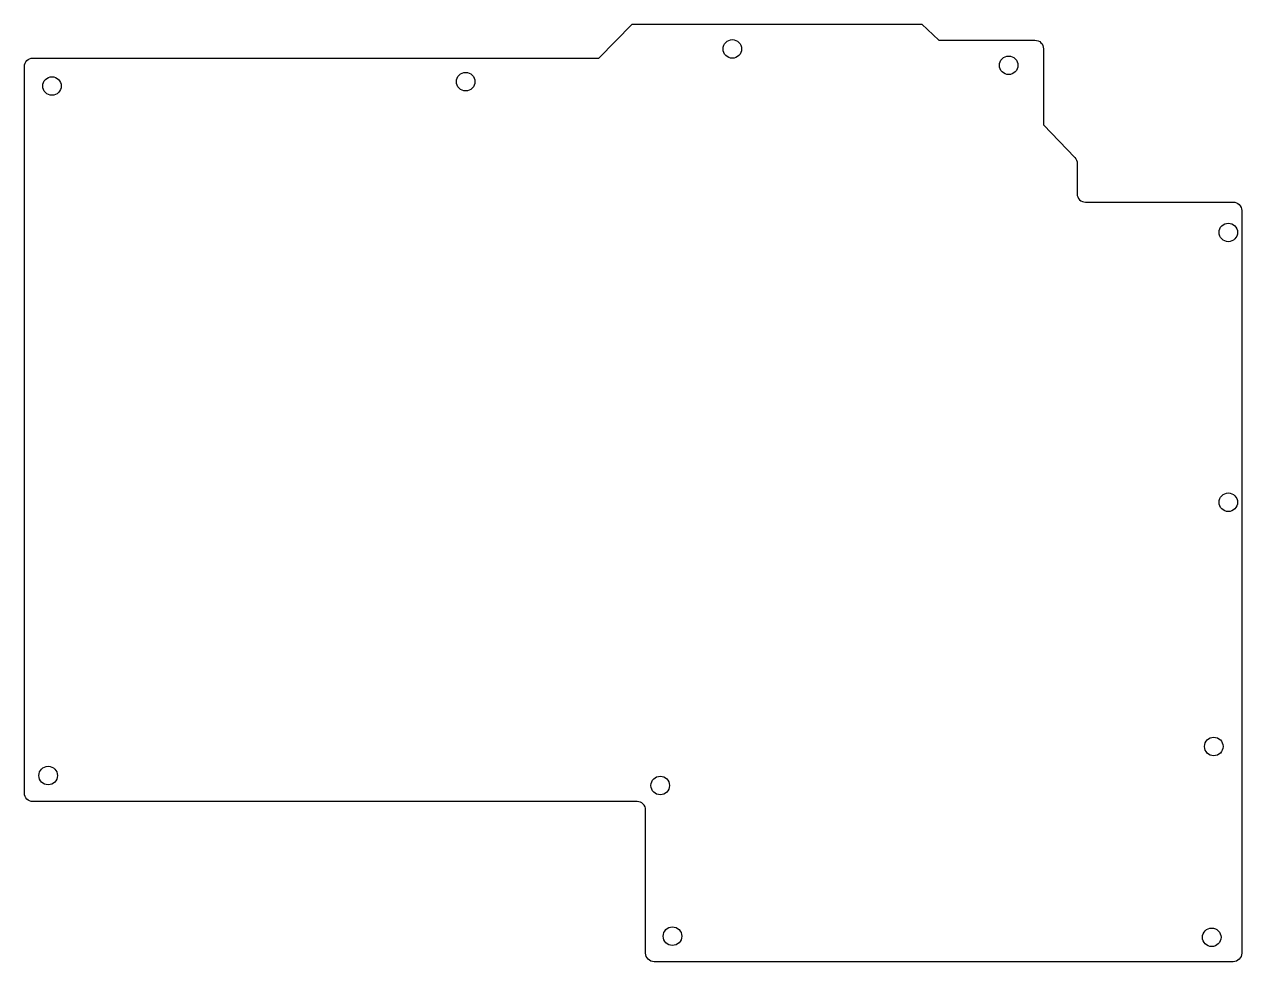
# Model space of a CAD drawing. Header units: millimetres. Extents: x 194 to 338, y -1 to 110.
import ezdxf

# ---------------------------------------------------------------- set-up
doc = ezdxf.new("R2010")
doc.units = ezdxf.units.MM
doc.layers.get('0').update_dxf_attribs({"linetype": 'CONTINUOUS'})

msp = doc.modelspace()

# ---------------------------------------------------------------- linework, layer by layer
msp.add_lwpolyline([(194.02, 19.03), (194.02, 26.53), (194.02, 100.69), (194.02, 105.19, -0.414214), (195.02, 106.19), (202.52, 106.19), (262.14, 106.19), (266.11, 110.2), (300.46, 110.2), (302.46, 108.31), (310.9, 108.31), (313.86, 108.31, -0.414214), (314.86, 107.31), (314.86, 98.26), (318.58, 94.4, -0.193929), (318.86, 93.7), (318.86, 90.11, 0.414214), (319.86, 89.11), (337.37, 89.11, -0.414214), (338.37, 88.11), (338.37, 24.74), (338.37, 7.57), (338.37, 0.04, -0.414214), (337.37, -0.96), (328.77, -0.96), (279.13, -0.96), (268.69, -0.96, -0.414214), (267.69, 0.04), (267.69, 8.64), (267.69, 17.03, 0.414214), (266.69, 18.03), (202.52, 18.03), (195.02, 18.03, -0.414214)], format="xyb", close=True)
for centre in [(277.97, 107.28), (310.74, 105.34), (197.29, 102.88), (246.35, 103.4), (336.78, 85.52), (336.78, 53.52), (335.06, 24.56), (196.84, 21.11), (269.42, 19.93), (270.87, 2.06), (334.82, 1.93)]:
    msp.add_circle(centre, 1.1)

doc.saveas('drawing.dxf')
